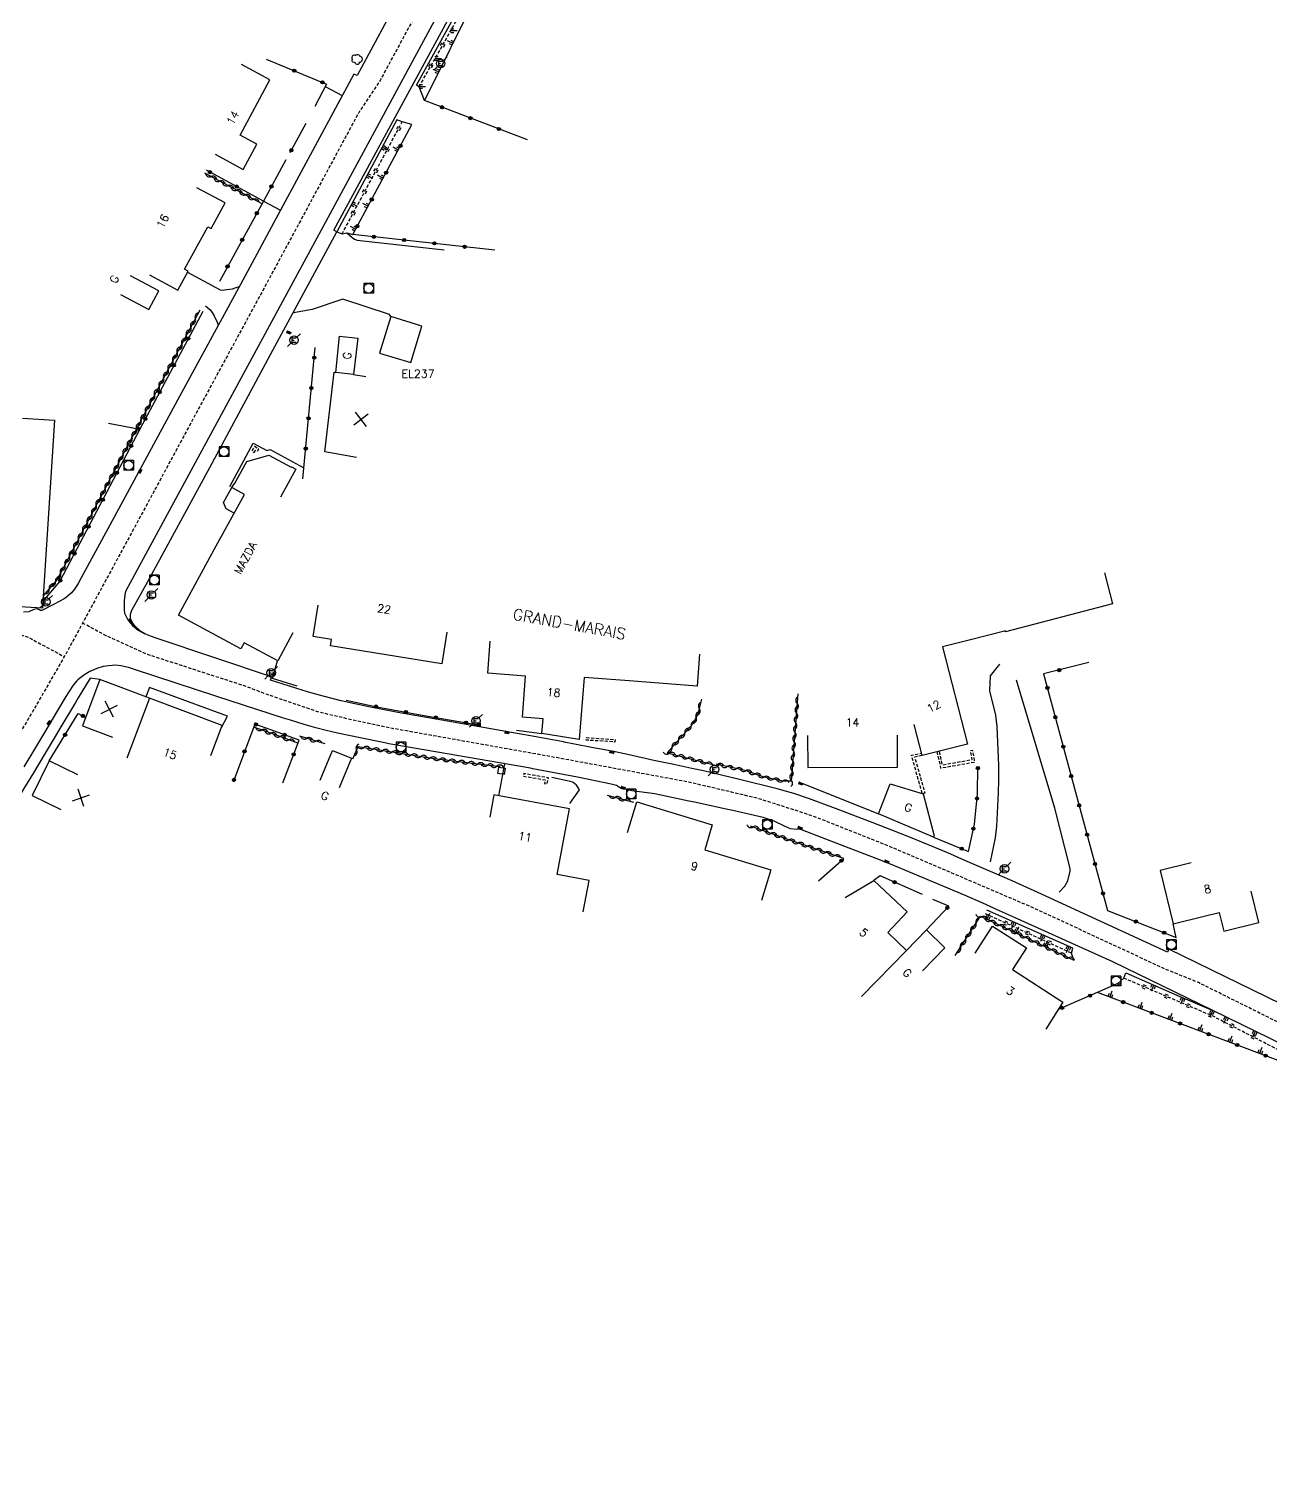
# Model space of a CAD drawing. Header units: millimetres. Extents: x 113000 to 114000, y 153000 to 154000.
# Drawn here: x 113494.2 to 113688, y 153215.9 to 153441.2 of the extents above; entities that cross this region are included whole.
import ezdxf
from ezdxf.enums import TextEntityAlignment as Align

# ---------------------------------------------------------------- set-up
doc = ezdxf.new("R2010")
doc.units = ezdxf.units.MM
doc.linetypes.add('DASHED', pattern=[0.75, 0.5, -0.25])
doc.layers.get('0').update_dxf_attribs({"linetype": 'CONTINUOUS'})
for name, color, linetype in [('W0001', 6, 'DASHED'), ('W0008', 7, 'CONTINUOUS'), ('W0100', 7, 'CONTINUOUS'), ('W0112', 1, 'DASHED'), ('W0211', 2, 'CONTINUOUS'), ('W0220', 5, 'DASHED'), ('W0300', 7, 'CONTINUOUS'), ('W0310', 3, 'CONTINUOUS'), ('W0322', 7, 'CONTINUOUS'), ('W0330', 7, 'CONTINUOUS'), ('W0400', 7, 'CONTINUOUS'), ('W0420', 7, 'CONTINUOUS'), ('W0471', 7, 'CONTINUOUS'), ('W0984', 7, 'CONTINUOUS'), ('W0989', 7, 'CONTINUOUS'), ('W0991', 7, 'CONTINUOUS'), ('W1102', 7, 'CONTINUOUS')]:
    doc.layers.add(name, color=color, linetype=linetype)
doc.styles.get("Standard").update_dxf_attribs({"font": 'romans.shx', "width": 0.85})

# ---------------------------------------------------------------- blocks, each defined once
blk = doc.blocks.new('T471')
for p, q in [((-0.333334, 0.333334), (-0.333334, -0.333334)), ((-0.333334, 0.333334), (0.333334, 0.333334)), ((-0.333334, 0), (0, 0)), ((0.500001, 0.500001), (1.000002, 1.000002)), ((-0.500001, -0.500001), (-1.000002, -1.000002)), ((-0.333334, -0.333334), (0.333334, -0.333334))]:
    blk.add_line(p, q)
blk.add_ellipse((0, 0), major_axis=(0.471405, 0.471405), ratio=1, start_param=5.4977871438, end_param=11.780972451)
blk = doc.blocks.new('T300')
for p, q in [((-0.8, 0.51), (-0.86, 0.34)), ((-0.86, 0.34), (-0.86, 0.17)), ((-0.86, 0.17), (-0.74, 0.06)), ((-0.69, 0.63), (-0.8, 0.51)), ((-0.8, -0.06), (-0.74, 0.06)), ((-0.74, 0.06), (-0.69, 0.11)), ((-0.57, 0.69), (-0.69, 0.63)), ((-0.46, 0.69), (-0.57, 0.69)), ((-0.29, 0.63), (-0.46, 0.69)), ((-0.29, 0.63), (-0.17, 0.74)), ((-0.23, 0.57), (-0.29, 0.63)), ((-0.17, 0.74), (-0.06, 0.8)), ((-0.06, 0.8), (0.06, 0.8)), ((0.06, 0.8), (0.23, 0.74)), ((0.23, 0.74), (0.34, 0.63)), ((0.34, 0.63), (0.4, 0.51)), ((0.46, 0.46), (0.34, 0.46)), ((0.4, 0.51), (0.4, 0.46)), ((0.57, 0.4), (0.46, 0.46)), ((0.57, 0.4), (0.69, 0.29)), ((0.69, 0.29), (0.74, 0.17)), ((0.74, 0.06), (0.69, -0.17)), ((0.74, 0.17), (0.74, 0.06)), ((-0.8, -0.17), (-0.8, -0.06)), ((-0.8, -0.23), (-0.8, -0.17)), ((-0.74, -0.34), (-0.8, -0.23)), ((-0.69, -0.4), (-0.74, -0.34)), ((-0.51, -0.46), (-0.69, -0.4)), ((-0.4, -0.46), (-0.51, -0.46)), ((-0.4, -0.46), (-0.34, -0.46)), ((-0.34, -0.46), (-0.34, -0.4)), ((-0.34, -0.51), (-0.34, -0.46)), ((-0.29, -0.63), (-0.34, -0.51)), ((-0.17, -0.74), (-0.29, -0.63)), ((-0.06, -0.8), (-0.17, -0.74)), ((0.06, -0.8), (-0.06, -0.8)), ((0.17, -0.74), (0.06, -0.8)), ((0.23, -0.69), (0.17, -0.74)), ((0.29, -0.46), (0.23, -0.46)), ((0.29, -0.63), (0.23, -0.69)), ((0.46, -0.4), (0.29, -0.46)), ((0.34, -0.51), (0.29, -0.63)), ((0.34, -0.51), (0.34, -0.46)), ((0.57, -0.34), (0.46, -0.4)), ((0.63, -0.29), (0.57, -0.34)), ((0.69, -0.17), (0.63, -0.29))]:
    blk.add_line(p, q)
blk = doc.blocks.new('T420')
for p, q in [((0.75, 0.75), (-0.75, 0.75)), ((-0.75, 0.75), (-0.75, -0.75)), ((0.75, 0.75), (0.75, -0.75)), ((0.75, -0.75), (-0.75, -0.75))]:
    blk.add_line(p, q)
blk.add_ellipse((0, 0), major_axis=(-0.53, 0.53), ratio=1, start_param=3.926991, end_param=10.210176)
blk = doc.blocks.new('T400')
for p, q in [((-0.15, 0.3), (0.15, 0.3)), ((-0.15, -0.25), (-0.15, 0.3)), ((-0.15, 0.15), (0.15, 0.15)), ((-0.15, 0), (0.15, 0)), ((0.15, 0.3), (0.15, -0.25)), ((-0.15, -0.15), (0.15, -0.15)), ((-0.15, -0.25), (-0.15, -0.3)), ((-0.15, -0.3), (0.15, -0.3)), ((0.15, -0.3), (0.15, -0.25))]:
    blk.add_line(p, q)
blk = doc.blocks.new('t330o')
at = {"color": 0, "linetype": 'Continuous'}
for p, q in [((0.25, -0.25), (-0.25, 0.25)), ((-0.25, -0.25), (0.25, 0.25)), ((-0.25, 0.25), (-0.25, -0.25)), ((0.25, 0.25), (-0.25, 0.25)), ((0.25, -0.25), (0.25, 0.25)), ((-0.25, -0.25), (0.25, -0.25)), ((-0.25, -0.25), (-0.25, -0.25))]:
    blk.add_line(p, q, dxfattribs=at)
blk = doc.blocks.new('t112o')
at = {"color": 0, "linetype": 'Continuous'}
for p, q in [((-0.5, 0.5), (0.5, 0.5)), ((-0.5, -0.5), (-0.5, 0.5)), ((0.5, 0.5), (0.5, -0.5)), ((0.5, -0.5), (-0.5, -0.5))]:
    blk.add_line(p, q, dxfattribs=at)
blk = doc.blocks.new('t211o')
at = {"color": 0, "linetype": 'Continuous'}
for p, q in [((-0.29, 0.5), (-0.29, 0)), ((0, 1), (0, 0)), ((0.29, 0.5), (0.29, 0))]:
    blk.add_line(p, q, dxfattribs=at)
blk = doc.blocks.new('t991o')
at = {"color": 0, "linetype": 'Continuous'}
for p, q in [((-1, 1), (1, -1)), ((-1, -1), (1, 1))]:
    blk.add_line(p, q, dxfattribs=at)
blk = doc.blocks.new('t310o')
at = {"color": 0, "linetype": 'Continuous'}
for centre, start, end in [((-0.5, 0.38), 216.8699, 323.1304), ((0.5, -0.37), 36.8699, 143.1303)]:
    blk.add_arc(centre, 0.625, start, end, dxfattribs=at)
blk = doc.blocks.new('t220o')
at = {"color": 0, "linetype": 'Continuous'}
for p, q in [((-0.25, 0.25), (0.25, 0.25)), ((-0.25, -0.25), (0.25, -0.25))]:
    blk.add_line(p, q, dxfattribs=at)
blk = doc.blocks.new('t322o')
at = {"color": 0, "linetype": 'Continuous'}
for radius in [0.25, 0.15]:
    blk.add_circle((0, 0), radius, dxfattribs=at)

msp = doc.modelspace()

# ---------------------------------------------------------------- linework, layer by layer
at = {"layer": 'W0001', "flags": 128}
for points in [[(113618.87, 153561.15), (113594.7, 153516.42), (113591.37, 153511.63), (113572.61, 153476.88), (113549.03, 153433.19), (113545.68, 153428.15), (113536.58, 153411.27), (113530.32, 153399.66), (113520.49, 153381.56), (113509.95, 153362.03), (113507.28, 153357.13), (113499.91, 153343.52), (113494.87, 153334.8), (113493.81, 153333.01), (113492.44, 153330.7), (113490.63, 153327.67), (113488.73, 153324.52), (113487.34, 153322.26), (113483.67, 153316.24), (113479.93, 153310.12), (113478.8, 153308.29), (113478.01, 153307.02), (113474.29, 153301.1), (113470.64, 153295.34), (113468.54, 153292.05), (113466.66, 153289.15), (113464.33, 153285.62), (113461.97, 153282.07), (113459.46, 153278.34), (113455.5, 153272.5), (113453.78, 153269.99), (113445.09, 153257.44), (113427.1, 153231.4), (113405.22, 153199.74), (113368.7, 153146.86), (113330.69, 153092.22), (113306.38, 153057), (113275.52, 153012.41), (113267.44, 153000)], [(113480.19, 153351.19), (113494.26, 153346.16), (113499.74, 153343.19)], [(113778.18, 153300.48), (113742.45, 153285.81), (113720.03, 153276.91), (113715.9, 153275.93), (113713.48, 153275.93), (113710.75, 153276.33), (113708.63, 153276.83), (113706.51, 153277.64), (113703.69, 153279.05), (113697.93, 153281.78), (113676.8, 153292.3), (113671.35, 153294.52), (113650.95, 153304), (113639.85, 153308.75), (113628.42, 153313.62), (113617.01, 153318.16), (113613.68, 153319.27), (113607.93, 153321.09), (113597.22, 153323.61), (113576.39, 153327.46), (113550.95, 153332), (113544.28, 153333.41), (113539.54, 153334.52), (113531.41, 153337.28), (113527.98, 153338.59), (113512.73, 153343.54), (113506.27, 153346.46), (113502.58, 153348.46)]]:
    msp.add_lwpolyline(points, dxfattribs=at)
at = {"layer": 'W0008', "flags": 128}
for points in [[(113582.1, 153488.06), (113540.84, 153411.72), (113510.67, 153355.97), (113509.33, 153353.47), (113509.22, 153353.17), (113509.08, 153352), (113509.05, 153351.49), (113509.06, 153350.51), (113509.13, 153350.02), (113509.65, 153348.97), (113510.37, 153348.06), (113511.27, 153347.32), (113512.3, 153346.78)], [(113569.5, 153478.55), (113545.42, 153433.95), (113544.91, 153434.17), (113533.48, 153412.95), (113527.21, 153401.34), (113517.39, 153383.25), (113506.85, 153363.72), (113502.38, 153355.53), (113501.88, 153354.65), (113501.33, 153353.77), (113500.84, 153353.16), (113500.05, 153352.49), (113499.69, 153352.26), (113498.17, 153351.39), (113496.2, 153350.4), (113495.98, 153350.41), (113495.94, 153350.45), (113495.88, 153350.52), (113495.44, 153350.69), (113494.98, 153350.57), (113494.2, 153350.23), (113493.36, 153350.16)], [(113698.49, 153284.66), (113672.17, 153297.53), (113671.96, 153297.08), (113652.3, 153306.14), (113647.67, 153308.2), (113645.75, 153309.03), (113640.65, 153311.23), (113639.38, 153311.78), (113638.11, 153312.34), (113635.61, 153313.4), (113631.54, 153315.06), (113628.89, 153316.12), (113625.82, 153317.33), (113624.35, 153317.9), (113620.1, 153319.51), (113616.06, 153320.99), (113613.61, 153321.82), (113610.99, 153322.58), (113605.11, 153324.05), (113599.5, 153325.36), (113597.7, 153325.76), (113594.88, 153326.36), (113591.76, 153327.01), (113587.9, 153327.88), (113585.7, 153328.36), (113584.09, 153328.66), (113582.02, 153329.03), (113579.36, 153329.56), (113577.75, 153329.87), (113577.66, 153329.89), (113572.52, 153330.84), (113571.33, 153331.06), (113557.8, 153333.47), (113552.39, 153334.39), (113551.01, 153334.64), (113547.28, 153335.37), (113545.06, 153335.84), (113542.95, 153336.32), (113540.12, 153337.03), (113537.87, 153337.68), (113531.91, 153339.55), (113532.07, 153340.05), (113514.08, 153346.08), (113513.35, 153346.34), (113512.3, 153346.78), (113511.69, 153347.15), (113510.76, 153348.01), (113510.24, 153348.69), (113510.06, 153349.18), (113510.05, 153349.85), (113510.25, 153350.45), (113512.72, 153354.82), (113522.44, 153372.74), (113531.89, 153390.38), (113542.26, 153409.55), (113541.82, 153409.83), (113565.53, 153453.57)], [(113543.13, 153430.8), (113540.48, 153432.18)], [(113530.83, 153414.36), (113533.48, 153412.95)], [(113543.85, 153409.39), (113544.23, 153409), (113544.64, 153408.67), (113545.03, 153408.42), (113545.44, 153408.22), (113559.03, 153406.74)], [(113518.95, 153403.24), (113523.39, 153400.83), (113524.04, 153400.51), (113524.41, 153400.46), (113525.05, 153400.52), (113525.96, 153400.67), (113526.4, 153400.79), (113527.03, 153401)], [(113550.69, 153396.33), (113550.49, 153396.64), (113543.22, 153399.04), (113538.42, 153397.41), (113535.52, 153396.92)], [(113521.75, 153397.99), (113522.44, 153397.4), (113522.79, 153396.96), (113523.1, 153396.43), (113523.35, 153395.97), (113523.53, 153395.59), (113523.75, 153394.97)], [(113525.55, 153369.79), (113529.2, 153376.55), (113531.35, 153375.39), (113531.88, 153375.57), (113537, 153372.74)], [(113526.27, 153365.63), (113525.02, 153366.31), (113524.59, 153367.26), (113525.89, 153369.6)], [(113694.68, 153280.31), (113679.01, 153287.96), (113679.01, 153287.96), (113663.42, 153295.56), (113648.05, 153302.45), (113645.72, 153303.51), (113643.1, 153304.7), (113640.27, 153305.95), (113633.81, 153308.68), (113629.32, 153310.54), (113627.41, 153311.31), (113627.12, 153311.43), (113620.92, 153313.84), (113614.97, 153316.12), (113614.5, 153316.27), (113614.35, 153316.26), (113614.07, 153316.21), (113613.07, 153316.33), (113612.15, 153316.72), (113610.54, 153317.52), (113608.83, 153318.07), (113604.07, 153319.17), (113602.8, 153319.46), (113599.78, 153320.11), (113598.13, 153320.46), (113597.24, 153320.65), (113591.93, 153321.79), (113588.3, 153322.28), (113586.57, 153322.67), (113586.24, 153322.9), (113585.95, 153323.09), (113585.09, 153323.31), (113579.83, 153324.37), (113572.86, 153325.71), (113572.5, 153325.77), (113556.19, 153328.59), (113550.41, 153329.62), (113549.75, 153329.74), (113545.89, 153330.54), (113542.4, 153331.28), (113540.62, 153331.69), (113539.01, 153332.1), (113537.19, 153332.61), (113535.03, 153333.27), (113533.92, 153333.62), (113523.54, 153336.96), (113510.71, 153341.21), (113509.75, 153341.5), (113508.57, 153341.77), (113507.76, 153341.86), (113506.62, 153341.8), (113505.79, 153341.65), (113504.78, 153341.34), (113503.7, 153340.87), (113502.75, 153340.3), (113501.83, 153339.57), (113501.69, 153339.45), (113501.1, 153338.76), (113500.43, 153337.73), (113499.95, 153336.96), (113497.67, 153333.13), (113496.62, 153331.35), (113495.25, 153329.03), (113493.43, 153325.99)], [(113645.74, 153342.03), (113644.28, 153340.22), (113644.16, 153337.86), (113645.08, 153334.06), (113645.3, 153332.32), (113645.54, 153326.21), (113645.57, 153323.91), (113645.51, 153321.94), (113645.25, 153316.74), (113645.04, 153314.91), (113644.27, 153311.18)], [(113505.29, 153339.64), (113503.79, 153339.85), (113501.89, 153336.78), (113501.45, 153336.06), (113499.17, 153332.24), (113498.12, 153330.47), (113496.75, 153328.14), (113494.92, 153325.08), (113493.01, 153321.92)], [(113524.26, 153332.15), (113525.22, 153333.94), (113513.05, 153338.41), (113512.45, 153336.95)], [(113655.03, 153306.43), (113655.94, 153307.36), (113656.39, 153308.22), (113656.77, 153309.69), (113656.76, 153310.12), (113654.36, 153319.55), (113648.35, 153339.55)], [(113568.42, 153326.48), (113567.5, 153321.5)], [(113578.66, 153320.29), (113580.15, 153322.42), (113579.9, 153322.85), (113579.67, 153323.12), (113579.17, 153323.56), (113579.04, 153323.63), (113578.7, 153323.73), (113578.22, 153323.84), (113575.84, 153324.33)], [(113614.5, 153323.6), (113626.85, 153318.65)]]:
    msp.add_lwpolyline(points, dxfattribs=at)
at = {"layer": 'W0100', "flags": 128}
for points in [[(113523.26, 153421.65), (113527.67, 153419.29), (113529.79, 153423.26), (113527.18, 153424.66), (113531.82, 153433.3), (113527.41, 153435.66)], [(113513.05, 153402.84), (113517.44, 153400.45), (113519.04, 153403.4), (113518.51, 153403.69), (113522.12, 153410.33), (113522.66, 153410.04), (113524.84, 153414.05), (113520.44, 153416.44)], [(113508.51, 153399.74), (113512.93, 153397.4), (113514.47, 153400.31), (113510.06, 153402.65)], [(113545.34, 153374.32), (113540.41, 153375.18), (113541.86, 153387.62), (113542.12, 153387.57), (113542.7, 153393.26), (113545.54, 153392.94), (113544.89, 153387.25), (113542.12, 153387.57)], [(113493.19, 153380.45), (113498.18, 153380.13), (113496.48, 153353.45), (113496.31, 153350.77), (113490.17, 153351.12), (113490.45, 153356.11)], [(113535.41, 153346.95), (113533.04, 153342.55), (113527.78, 153345.38), (113527.26, 153344.43), (113517.56, 153349.66), (113523.46, 153360.49), (113527.85, 153368.53), (113525.89, 153369.6), (113525.89, 153369.6), (113526.23, 153370.21), (113526.31, 153370.17), (113528.2, 153373.66), (113531.65, 153374.67), (113535.13, 153372.79), (113535.17, 153372.87), (113535.86, 153372.49), (113533.47, 153368.1)], [(113662.1, 153356.31), (113663.37, 153351.47), (113646.67, 153347.08), (113646.63, 153347.23), (113646.49, 153347.2), (113640.97, 153345.78), (113636.81, 153344.72), (113640.7, 153329.55), (113633.63, 153327.77), (113632.41, 153332.62)], [(113559.46, 153347.04), (113558.67, 153342.11), (113541.27, 153344.9), (113541.42, 153345.87), (113538.56, 153346.33), (113539.36, 153351.27)], [(113598.91, 153343.6), (113598.52, 153338.61), (113587.22, 153339.48), (113580.86, 153339.97), (113580.12, 153330.28), (113574.28, 153331.2), (113574.46, 153333.51), (113571.24, 153333.76), (113571.74, 153340.18), (113565.83, 153340.64), (113566.22, 153345.62)], [(113524.39, 153332.44), (113513.01, 153336.74), (113505.29, 153339.64), (113502.58, 153332.41), (113507.26, 153330.66)], [(113522.62, 153327.76), (113524.38, 153332.44)], [(113615.77, 153330.91), (113615.8, 153325.91), (113629.8, 153325.97), (113629.78, 153330.97)], [(113539.69, 153323.93), (113541.61, 153328.55), (113544.55, 153327.33), (113542.64, 153322.71)], [(113501.85, 153324.76), (113497.36, 153326.95), (113494.71, 153321.52), (113499.21, 153319.33)], [(113580.74, 153303.34), (113581.66, 153308.25), (113576.67, 153309.19), (113578.59, 153319.46), (113578.59, 153319.46), (113566.78, 153321.64), (113566.78, 153321.64), (113566.78, 153321.64), (113566.13, 153318.15)], [(113587.64, 153315.74), (113589.09, 153320.53), (113600.88, 153316.96), (113599.7, 153313.06), (113610, 153309.94), (113608.54, 153305.15)], [(113675.64, 153310.99), (113670.79, 153309.8), (113672.81, 153301.5), (113677.68, 153302.68), (113680.02, 153303.26), (113680.73, 153300.34), (113686.21, 153301.71), (113685, 153306.57)], [(113621.64, 153305.62), (113626.11, 153308.27), (113631.31, 153303.34), (113628.27, 153300.15), (113631.18, 153297.3), (113634.33, 153300.53), (113637.19, 153297.72), (113633.7, 153294.15)], [(113641.91, 153296.93), (113644.61, 153301.14), (113649.91, 153297.73), (113647.74, 153294.34), (113655.63, 153289.27), (113652.93, 153285.06)]]:
    msp.add_lwpolyline(points, dxfattribs=at)
for points in [[(113548.95, 153390.61), (113553.8, 153389.14), (113555.53, 153394.83), (113550.69, 153396.33)], [(113626.85, 153318.65), (113628.66, 153323.35), (113633.82, 153321.77), (113635.52, 153315.22), (113635.42, 153315)]]:
    msp.add_lwpolyline(points, close=True, dxfattribs=at)
at = {"layer": 'W0112', "flags": 128}
for points in [[(113529.36, 153375.11), (113529.57, 153375.47), (113529.91, 153375.29), (113530.1, 153375.64), (113529.42, 153376), (113529.01, 153375.31)], [(113581.22, 153330.58), (113585.71, 153330.28), (113585.68, 153329.88), (113581.2, 153330.18)], [(113571.41, 153324.55), (113574.82, 153323.96), (113574.68, 153323.42), (113575.06, 153323.32), (113575.33, 153324.28), (113571.48, 153324.94)]]:
    msp.add_lwpolyline(points, close=True, dxfattribs=at)
for points in [[(113635.96, 153328.38), (113636.51, 153325.81), (113641.85, 153326.76), (113641.56, 153328.56), (113641.17, 153328.49), (113641.39, 153327.08), (113636.82, 153326.27), (113636.35, 153328.46)], [(113633.63, 153327.77), (113632.47, 153327.5), (113634.07, 153321.88), (113633.68, 153321.81), (113631.97, 153327.8), (113633.54, 153328.16)]]:
    msp.add_lwpolyline(points, dxfattribs=at)
at = {"layer": 'W0211', "flags": 128}
msp.add_lwpolyline([(113563.9, 153446.12), (113555.95, 153430.04), (113555.13, 153432.21), (113554.7, 153432.43), (113562.6, 153446.81), (113563.2, 153446.5)], close=True, dxfattribs=at)
for points in [[(113553.99, 153426.29), (113552.46, 153426.7), (113551.66, 153427.04), (113551.66, 153427.04), (113542.26, 153409.55), (113543.08, 153409.21), (113543.85, 153409.39), (113544.78, 153409.14)], [(113657.31, 153295.82), (113656.95, 153296.93), (113657.17, 153297.67), (113643.73, 153303.63)], [(113664.21, 153292.15), (113665.13, 153293), (113665.42, 153293.84), (113673.42, 153290.36), (113679.01, 153287.96)]]:
    msp.add_lwpolyline(points, dxfattribs=at)
at = {"layer": 'W0220', "flags": 128}
for points in [[(113555.13, 153432.21), (113563.2, 153446.5)], [(113543.08, 153409.21), (113552.46, 153426.7)], [(113656.95, 153296.93), (113643.4, 153303.08)], [(113705.22, 153273.23), (113694.12, 153279.27), (113679.06, 153287.05), (113665.13, 153293)]]:
    msp.add_lwpolyline(points, dxfattribs=at)
at = {"layer": 'W0310', "flags": 128}
for points in [[(113530.59, 153413.92), (113521.68, 153418.71)], [(113520.89, 153397.32), (113511.08, 153378.98), (113498.63, 153355.28), (113496.43, 153352.71)], [(113614.23, 153337.4), (113613.23, 153324.43), (113613.19, 153323.74), (113611.93, 153323.78), (113609, 153324.41), (113606.01, 153325.44), (113601.5, 153326.42)], [(113599.21, 153336.56), (113598.64, 153334.3), (113597.9, 153332.75), (113593.82, 153328.2), (113601.37, 153326.24)], [(113536.19, 153329.69), (113531.98, 153331.25), (113529.3, 153332.21)], [(113540.43, 153329.58), (113536.51, 153330.78)], [(113544.78, 153327.23), (113545.58, 153329.16), (113557.48, 153327.28), (113567.79, 153326.03)], [(113588.64, 153320.45), (113584.54, 153321.55)], [(113621.41, 153311.68), (113614.2, 153314.14), (113606.85, 153316.76)], [(113638.82, 153296.54), (113642.75, 153302.66), (113657.31, 153295.82)]]:
    msp.add_lwpolyline(points, dxfattribs=at)
at = {"layer": 'W0322', "flags": 128}
for points in [[(113531.24, 153436.53), (113540.68, 153432.62), (113538.85, 153429.11)], [(113572.01, 153423.92), (113555.95, 153430.04)], [(113537.41, 153426.47), (113534.94, 153421.89)], [(113566.94, 153406.69), (113544.78, 153409.14), (113553.99, 153426.29)], [(113534.32, 153420.81), (113530.83, 153414.36), (113523.93, 153401.8)], [(113530.83, 153414.36), (113521.91, 153419.15)], [(113521.33, 153397.08), (113511.52, 153378.75), (113499.05, 153355), (113496.37, 153351.87)], [(113536.98, 153370.97), (113538.9, 153391.5)], [(113506.61, 153379.68), (113511.52, 153378.75)], [(113536.08, 153338.58), (113532.21, 153339.8), (113533.02, 153342.55)], [(113659.65, 153342.28), (113652.61, 153340.5), (113662.59, 153303.57)], [(113543.74, 153336.43), (113548.49, 153335.38), (113555.57, 153334.08), (113564.65, 153332.51)], [(113497.36, 153326.95), (113501.91, 153334.35), (113503.06, 153333.71)], [(113533.86, 153323.52), (113536.37, 153330.16), (113532.15, 153331.72), (113529.47, 153332.68), (113526.07, 153323.61)], [(113570.31, 153331.73), (113574.28, 153331.2)], [(113635.42, 153315), (113640.86, 153312.8), (113641.8, 153317.07), (113642.28, 153321.77), (113642.35, 153326.04)], [(113617.48, 153308.21), (113621.41, 153311.68)], [(113633.68, 153306.06), (113627.11, 153308.99), (113626.11, 153308.27)], [(113634.33, 153300.53), (113637.8, 153304.22), (113635.31, 153305.28)], [(113662.59, 153303.57), (113673.3, 153299.37), (113672.81, 153301.5)], [(113664.21, 153292.15), (113654.88, 153288.1)], [(113704.32, 153272.6), (113691.17, 153279.43), (113661.02, 153290.77)]]:
    msp.add_lwpolyline(points, dxfattribs=at)
at = {"layer": 'W1102', "flags": 128}
for points in [[(113544.89, 153387.25), (113546.82, 153386.98)], [(113513.01, 153336.74), (113509.49, 153327.38)], [(113631.18, 153297.3), (113624.19, 153290.15)]]:
    msp.add_lwpolyline(points, dxfattribs=at)

# ---------------------------------------------------------------- block references
at = {"layer": 'W0112', "rotation": 171.1041447169221}
msp.add_blockref('t112o', (113568, 153325.38), dxfattribs=at)
at = {"layer": 'W0211'}
for p, rotation in [((113560.05, 153440.92), 270), ((113560.38, 153439), 63.66811204878739), ((113557.59, 153436.57), 270), ((113558.17, 153434.52), 63.66811204912526), ((113555.13, 153432.21), 270), ((113549.36, 153422.76), 241.7581014228345), ((113551.87, 153422.35), 61.77731787668695), ((113547, 153418.36), 241.7581014223361), ((113549.51, 153417.95), 61.77731787653705), ((113544.63, 153413.95), 241.7581014222894), ((113547.14, 153413.54), 61.77731787664468), ((113545.22, 153409.96), 61.77731787649456), ((113643.73, 153302.2), 334.8200730575074), ((113648.03, 153301.73), 156.084661925135), ((113648.26, 153300.07), 334.8200730574578), ((113652.6, 153299.7), 156.0846619253137), ((113652.78, 153297.95), 334.8200730565836), ((113656.58, 153297.93), 156.0846619254725), ((113662.92, 153290.05), 339.3980523865386), ((113669.83, 153291.92), 156.4998989547665), ((113674.42, 153289.93), 156.7359988607758), ((113667.6, 153288.29), 339.3980523865386), ((113679.01, 153287.96), 156.7359988611814), ((113672.28, 153286.53), 339.3980523865234), ((113676.96, 153284.77), 339.3980523867069), ((113681.2, 153286.89), 153.9966847337656), ((113681.64, 153283.01), 339.3980523865143), ((113685.69, 153284.7), 153.9966847337278), ((113686.32, 153281.26), 339.3980523867438)]:
    msp.add_blockref('t211o', p, dxfattribs=dict(at, rotation=rotation))
at = {"layer": 'W0220'}
for p, rotation in [((113558.82, 153438.74), 60.52852412357709), ((113556.97, 153435.48), 60.52852412357709), ((113551.95, 153425.73), 61.79019540525107), ((113550.18, 153422.43), 61.79019540525107), ((113548.4, 153419.12), 61.79019540525107), ((113546.63, 153415.82), 61.79019540525107), ((113544.86, 153412.51), 61.79019540525107), ((113646.71, 153301.58), 155.5967366119876), ((113650.12, 153300.03), 155.5967366119876), ((113653.54, 153298.48), 155.5967366119876), ((113668.33, 153291.63), 156.8544359424968), ((113671.78, 153290.16), 156.8544359424968), ((113675.23, 153288.68), 156.8544359424968), ((113678.68, 153287.21), 156.8544359424968), ((113682.02, 153285.52), 152.6866552672103), ((113685.35, 153283.8), 152.6866552672103)]:
    msp.add_blockref('t220o', p, dxfattribs=dict(at, rotation=rotation))
at = {"layer": 'W0300'}
msp.add_blockref('T300', (113545.48, 153436.45), dxfattribs=at)
at = {"layer": 'W0310'}
for p, rotation in [((113522.66, 153418.18), 151.7877575597889), ((113523.98, 153417.47), 151.7877575597889), ((113525.3, 153416.76), 151.7877575597889), ((113526.63, 153416.05), 151.7877575597889), ((113527.95, 153415.34), 151.7877575597889), ((113529.27, 153414.63), 151.7877575597889), ((113520.18, 153395.99), 241.8505938190913), ((113518.77, 153393.35), 241.8505938190913), ((113519.48, 153394.67), 241.8505938190913), ((113517.35, 153390.7), 241.8505938190913), ((113518.06, 153392.03), 241.8505938190913), ((113516.65, 153389.38), 241.8505938190913), ((113515.23, 153386.74), 241.8505938190913), ((113515.94, 153388.06), 241.8505938190913), ((113513.81, 153384.09), 241.8505938190913), ((113514.52, 153385.41), 241.8505938190913), ((113512.4, 153381.45), 241.8505938190913), ((113513.11, 153382.77), 241.8505938190913), ((113511.69, 153380.12), 241.8505938190913), ((113510.29, 153377.47), 242.2907217536725), ((113510.99, 153378.8), 242.2907217536725), ((113508.89, 153374.82), 242.2907217536725), ((113509.59, 153376.14), 242.2907217536725), ((113508.2, 153373.49), 242.2907217536725), ((113506.8, 153370.83), 242.2907217536725), ((113507.5, 153372.16), 242.2907217536725), ((113505.41, 153368.18), 242.2907217536725), ((113506.1, 153369.5), 242.2907217536725), ((113504.71, 153366.85), 242.2907217536725), ((113503.31, 153364.19), 242.2907217536725), ((113504.01, 153365.52), 242.2907217536725), ((113501.92, 153361.54), 242.2907217536725), ((113502.62, 153362.86), 242.2907217536725), ((113500.52, 153358.88), 242.2907217536725), ((113501.22, 153360.21), 242.2907217536725), ((113499.83, 153357.55), 242.2907217536725), ((113498.35, 153354.95), 229.3852533940535), ((113499.13, 153356.22), 242.2907217536725), ((113497.37, 153353.81), 229.3852533940535), ((113598.84, 153335.1), 256.0171142726453), ((113614, 153334.41), 265.597127273802), ((113614.11, 153335.91), 265.597127273802), ((113597.59, 153332.41), 228.1787473007215), ((113598.35, 153333.69), 244.1817405971822), ((113613.88, 153332.92), 265.597127273802), ((113530.56, 153331.76), 160.1894446863959), ((113531.97, 153331.25), 160.1894446863959), ((113533.38, 153330.73), 159.6768444932212), ((113534.79, 153330.21), 159.6768444932212), ((113537.57, 153330.46), 162.9746351958135), ((113539, 153330.02), 162.9746351958135), ((113595.59, 153330.18), 228.1787473007215), ((113596.59, 153331.3), 228.1787473007215), ((113613.65, 153329.92), 265.597127273802), ((113613.76, 153331.42), 265.597127273802), ((113545.35, 153328.62), 67.48785381442559), ((113546.48, 153329.02), 351.0417109041795), ((113547.96, 153328.78), 351.0417109041795), ((113549.44, 153328.55), 351.0417109041795), ((113550.92, 153328.32), 351.0417109041795), ((113552.41, 153328.08), 351.0417109041795), ((113594.16, 153328.11), 345.4656218949241), ((113594.59, 153329.06), 228.1787473007215), ((113613.53, 153328.43), 265.597127273802), ((113553.89, 153327.85), 351.0417109041795), ((113555.37, 153327.62), 351.0417109041795), ((113556.85, 153327.38), 351.0417109041795), ((113558.34, 153327.18), 353.0554073913503), ((113559.83, 153327), 353.0554073913503), ((113561.31, 153326.82), 353.0554073913503), ((113562.8, 153326.64), 353.0554073913503), ((113564.29, 153326.45), 353.0554073913503), ((113565.78, 153326.27), 353.0554073913503), ((113567.27, 153326.09), 353.0554073913503), ((113595.61, 153327.74), 345.4656218949241), ((113597.06, 153327.36), 345.4656218949241), ((113598.51, 153326.98), 345.4656218949241), ((113599.96, 153326.61), 345.4656218949241), ((113601.73, 153326.37), 167.6697937343866), ((113603.2, 153326.05), 167.6697937343866), ((113604.66, 153325.73), 167.6697937343866), ((113613.3, 153325.44), 265.597127273802), ((113613.42, 153326.93), 265.597127273802), ((113606.12, 153325.4), 161.0332497708699), ((113607.54, 153324.91), 161.0332497708699), ((113608.96, 153324.42), 161.0332497708699), ((113610.43, 153324.1), 167.9119778305609), ((113611.89, 153323.79), 167.9119778305609), ((113613.2, 153323.94), 266.6592831174021), ((113585.74, 153321.23), 164.9655164442066), ((113587.19, 153320.84), 164.9655164442066), ((113607.24, 153316.62), 160.4142723109003), ((113608.66, 153316.12), 160.4142723109003), ((113610.07, 153315.61), 160.4142723109003), ((113611.48, 153315.11), 160.4142723109003), ((113612.9, 153314.61), 160.4142723109003), ((113614.31, 153314.11), 161.1528486793662), ((113615.73, 153313.62), 161.1528486793662), ((113617.15, 153313.14), 161.1528486793662), ((113618.57, 153312.65), 161.1528486793662), ((113619.99, 153312.17), 161.1528486793662), ((113641.25, 153300.33), 57.28157584459863), ((113642.06, 153301.59), 57.28157584459863), ((113642.95, 153302.57), 334.8200730569014), ((113644.31, 153301.93), 334.8200730569014), ((113645.67, 153301.29), 334.8200730569014), ((113647.02, 153300.66), 334.8200730569014), ((113640.44, 153299.06), 57.28157584459863), ((113648.38, 153300.02), 334.8200730569014), ((113649.74, 153299.38), 334.8200730569014), ((113651.1, 153298.74), 334.8200730569014), ((113639.63, 153297.8), 57.28157584459863), ((113652.45, 153298.1), 334.8200730569014), ((113653.81, 153297.46), 334.8200730569014), ((113655.17, 153296.83), 334.8200730569014), ((113656.53, 153296.19), 334.8200730569014)]:
    msp.add_blockref('t310o', p, dxfattribs=dict(at, rotation=rotation))
at = {"layer": 'W0322'}
for p, rotation in [((113535.63, 153434.71), 337.4928072234578), ((113540.02, 153432.89), 337.4928072234578), ((113558.69, 153429), 159.151347142565), ((113563.13, 153427.3), 159.151347142565), ((113567.57, 153425.61), 159.151347142565), ((113552.21, 153422.98), 61.77731787684478), ((113535.16, 153422.29), 241.6442472672452), ((113522.46, 153418.86), 151.7877575597889), ((113549.96, 153418.79), 61.77731787684478), ((113526.64, 153416.61), 151.7877575597889), ((113532.06, 153416.64), 241.5379560410264), ((113547.72, 153414.6), 61.77731787684478), ((113529.78, 153412.47), 241.228590961082), ((113545.47, 153410.42), 61.77731787684478), ((113527.5, 153408.3), 241.228590961082), ((113548.05, 153408.78), 173.7110987574454), ((113552.78, 153408.26), 173.7110987574454), ((113557.5, 153407.74), 173.7110987574454), ((113562.22, 153407.21), 173.7110987574454), ((113525.21, 153404.14), 241.228590961082), ((113519.09, 153392.89), 241.8505938194642), ((113538.75, 153389.89), 84.65266478408181), ((113516.85, 153388.7), 241.8505938194642), ((113514.61, 153384.52), 241.8505938194642), ((113538.3, 153385.16), 84.65266478408181), ((113512.37, 153380.33), 241.8505938194642), ((113537.86, 153380.43), 84.65266478408181), ((113511.28, 153378.8), 349.2804518043357), ((113510.15, 153376.13), 242.2907217533472), ((113537.42, 153375.7), 84.65266478408181), ((113507.94, 153371.92), 242.2907217533472), ((113505.73, 153367.72), 242.2907217533472), ((113503.52, 153363.51), 242.2907217533472), ((113501.31, 153359.31), 242.2907217533472), ((113499.1, 153355.1), 242.2907217533472), ((113532.41, 153340.47), 73.58245343898632), ((113655.04, 153341.11), 194.2411435135519), ((113653.2, 153338.33), 285.1198713953102), ((113548.38, 153335.41), 347.5630071749674), ((113502.62, 153333.96), 331.006358430806), ((113529.65, 153332.62), 160.1894446635017), ((113553.05, 153334.55), 349.5670340970294), ((113557.72, 153333.71), 350.2011748251765), ((113562.4, 153332.9), 350.2011748251765), ((113654.44, 153333.75), 285.1198713953102), ((113499.85, 153331), 58.40310222796175), ((113534.12, 153330.99), 159.6768445077222), ((113527.87, 153328.42), 249.4611065825529), ((113655.68, 153329.16), 285.1198713953102), ((113535.54, 153327.96), 69.3049860194492), ((113642.35, 153325.81), 89.00946287224913), ((113526.21, 153323.97), 249.4611065825529), ((113656.91, 153324.57), 285.1198713953102), ((113642.2, 153321.06), 84.18275517970643), ((113658.15, 153319.99), 285.1198713953102), ((113641.64, 153316.35), 77.6174352756413), ((113659.39, 153315.4), 285.1198713953102), ((113639.82, 153313.22), 337.992513068584), ((113621.04, 153311.36), 41.50519793925474), ((113660.63, 153310.82), 285.1198713953102), ((113629.34, 153307.99), 155.9697052309262), ((113661.87, 153306.23), 285.1198713953102), ((113637.58, 153303.98), 46.71289598484908), ((113667.01, 153301.84), 338.5733306896337), ((113671.43, 153300.1), 338.5733306896337), ((113659.85, 153290.26), 203.4695102160278), ((113655.5, 153288.37), 203.4695102160278), ((113665.03, 153289.26), 159.3980523865268), ((113669.47, 153287.59), 159.3980523865268), ((113673.92, 153285.92), 159.3980523865268), ((113678.36, 153284.25), 159.3980523865268), ((113682.81, 153282.57), 159.3980523865268), ((113687.26, 153280.9), 159.3980523865268)]:
    msp.add_blockref('t322o', p, dxfattribs=dict(at, rotation=rotation))
at = {"layer": 'W0330'}
msp.add_blockref('t330o', (113564.45, 153332.59), dxfattribs=at)
at = {"layer": 'W0400'}
for p, rotation in [((113534.76, 153393.83), 245.2682182231667), ((113511.58, 153372.17), 331.6416613759347), ((113510.05, 153348.8), 203.7046817225129), ((113497.34, 153332.84), 147.6637777016724), ((113568.81, 153331.36), 259.7506721849023), ((113585.22, 153328.3), 79.17384635460319), ((113586.95, 153322.7), 252.1610537092174), ((113614.67, 153323.37), 248.1341933565104), ((113614.56, 153316.44), 248.2832649704325), ((113628.1, 153311.19), 247.2099490371567)]:
    msp.add_blockref('T400', p, dxfattribs=dict(at, rotation=rotation))
at = {"layer": 'W0420'}
for p in [(113547.23, 153400.73), (113524.66, 153375.22), (113509.77, 153373.07), (113513.79, 153355.18), (113552.28, 153329.08), (113588.22, 153321.75), (113609.46, 153317), (113672.55, 153298.23), (113663.92, 153292.58)]:
    msp.add_blockref('T420', p, dxfattribs=at)
at = {"layer": 'W0471'}
for p in [(113558.48, 153435.85), (113535.59, 153392.64), (113513.32, 153352.84), (113496.86, 153351.77), (113532.02, 153340.69), (113564, 153333.2), (113601.23, 153325.59), (113646.49, 153310.09)]:
    msp.add_blockref('T471', p, dxfattribs=at)
at = {"layer": 'W0991'}
for p, rotation in [((113546.04, 153380.26), 82.89199940381853), ((113506.76, 153335), 72.4135620530866), ((113502.33, 153321.17), 64.03231276625355)]:
    msp.add_blockref('t991o', p, dxfattribs=dict(at, rotation=rotation))

# ---------------------------------------------------------------- texts
at = {"layer": 'W0984'}
msp.add_text('EL237', height=1.25, dxfattribs=at).set_placement((113554.95, 153387.39), align=Align.MIDDLE)
msp.add_text('MAZDA', height=1.25, rotation=61.5275, dxfattribs=at).set_placement((113528, 153358.61), align=Align.MIDDLE)
at = {"layer": 'W0989'}
msp.add_text('GRAND-MARAIS', height=1.75, rotation=349.7243, dxfattribs=at).set_placement((113578.59, 153348.3), align=Align.MIDDLE)
at = {"layer": 'W0991'}
for s, rotation, p in [('14', 62.0402, (113526.03, 153427.36)), ('16', 62.0402, (113515.08, 153411.21)), ('G', 62.0402, (113507.52, 153402.14)), ('G', 84.1185, (113543.88, 153390.2)), ('22', 350.8718, (113549.65, 153350.65)), ('18', 355.5971, (113576.11, 153337.61)), ('12', 27.022, (113635.44, 153335.45)), ('14', 0.2586, (113622.77, 153332.94)), ('15', 339.305, (113516.23, 153328.04)), ('G', 337.4879, (113540.4, 153321.47)), ('G', 339.97, (113631.48, 153319.63)), ('11', 349.4106, (113571.66, 153315.08)), ('9', 343.1361, (113598.1, 153310.48)), ('8', 14.0586, (113678.19, 153306.92)), ('5', 316.4396, (113624.53, 153300.11)), ('G', 316.4396, (113631.32, 153293.84)), ('3', 327.2816, (113647.43, 153291.01))]:
    msp.add_text(s, height=1.25, rotation=rotation, dxfattribs=at).set_placement(p, align=Align.MIDDLE)

doc.saveas('drawing.dxf')
